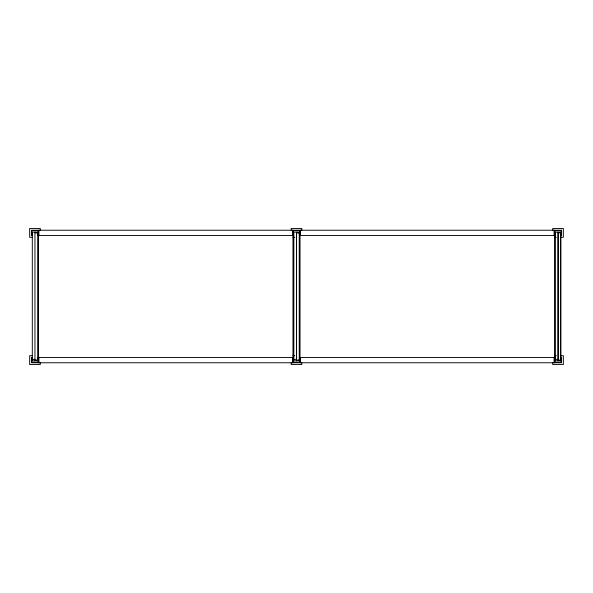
<?xml version="1.0" encoding="UTF-8"?>
<svg xmlns="http://www.w3.org/2000/svg" width="593" height="593" viewBox="0 0 593 593"><rect width="100%" height="100%" fill="white"/><g stroke="black" fill="none" stroke-linecap="round" stroke-linejoin="round"><path stroke-width="0.89" d="M35.039 232.879L37.693 232.879L37.693 360.121L35.039 360.121M32.304 237.296L29.65 237.296L29.65 228.461L40.25 228.461L40.25 230.232M292.964 237.296L294.736 237.296M554.514 237.296L556.278 237.296M560.696 237.296L563.35 237.296L563.35 228.461L552.75 228.461L552.75 230.232M32.304 355.704L29.65 355.704L29.65 364.539L40.25 364.539L40.25 362.768M292.964 355.704L294.736 355.704M554.514 355.704L556.278 355.704M560.696 355.704L563.35 355.704L563.35 364.539L552.75 364.539L552.75 362.768M32.304 359.388L34.95 359.388M293.846 359.388L296.5 359.388M555.396 359.388L558.05 359.388M560.696 360.855L555.396 360.855L555.396 232.145L560.696 232.145L560.696 233.612M560.696 234.91L560.696 358.09M558.05 232.145L558.05 360.855M554.514 230.232L554.514 362.768M554.07 230.232L554.07 235.532M554.07 357.468L554.07 362.768M301.8 230.232L301.8 228.461L291.2 228.461L291.2 230.232M301.8 362.768L301.8 364.539L291.2 364.539L291.2 362.768M300.473 230.232L300.473 235.532M300.473 357.468L300.473 362.768M300.036 230.232L300.036 362.768M299.154 233.612L299.154 232.145L293.846 232.145L293.846 360.855L299.154 360.855L299.154 359.388M296.5 232.145L296.5 360.855M292.964 230.232L292.964 362.768M292.527 230.232L292.527 235.532M292.527 357.468L292.527 362.768M38.93 230.232L38.93 235.532M38.93 357.468L38.93 362.768M38.486 230.232L38.486 362.768M37.604 233.612L37.604 232.145L32.304 232.145L32.304 360.855L37.604 360.855L37.604 359.388M34.95 232.145L34.95 360.855M561.586 230.232L31.414 230.232L31.414 235.532L31.859 235.532L31.859 230.67L38.041 230.67L38.041 235.532L293.409 235.532L293.409 230.67L299.591 230.67L299.591 235.532L554.959 235.532L554.959 230.67L561.141 230.67L561.141 235.532L561.586 235.532L561.586 230.232M299.243 232.879L296.589 232.879L296.589 360.121L299.243 360.121L299.243 232.879M560.785 232.879L558.139 232.879L558.139 360.121L560.785 360.121L560.785 232.879M31.859 357.468L31.414 357.468L31.414 362.768L561.586 362.768L561.586 357.468L561.141 357.468L561.141 362.33L554.959 362.33L554.959 357.468L299.591 357.468L299.591 362.33L293.409 362.33L293.409 357.468L38.041 357.468L38.041 362.33L31.859 362.33L31.859 357.468"/></g></svg>
